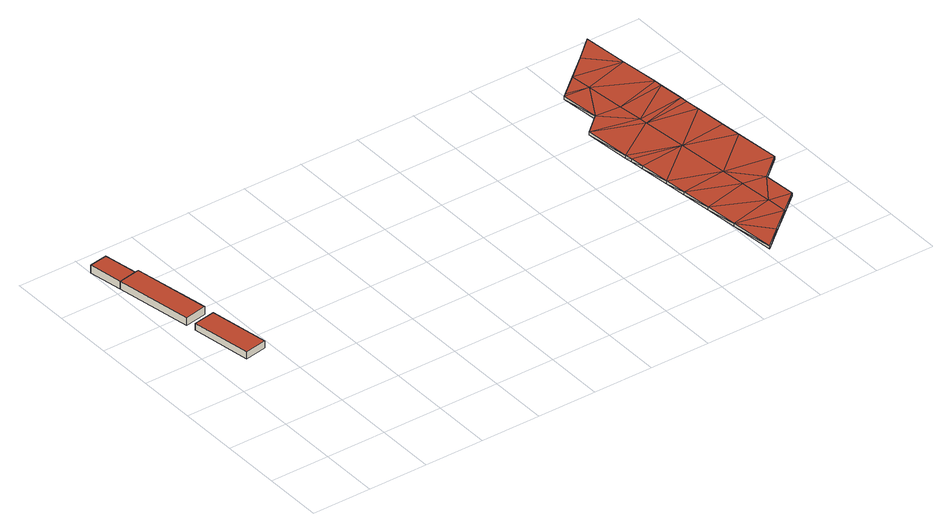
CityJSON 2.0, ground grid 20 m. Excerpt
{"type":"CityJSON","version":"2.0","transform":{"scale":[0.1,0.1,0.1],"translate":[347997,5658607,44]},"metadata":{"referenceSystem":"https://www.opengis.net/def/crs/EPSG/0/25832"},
"CityObjects":{
"building1":{"type":"Building","attributes":{"Geometrietyp2DReferenz":"3000","Gemeindeschluessel":"05162004","function":"31001_9998","roofType":"1000","measuredHeight":2.43},"geometry":[{"type":"Solid","lod":"2","boundaries":[[[[0,1,2,3]],[[4,5,1,0]],[[6,7,5,4]],[[3,2,7,6]],[[4,0,3,6]],[[1,5,7,2]]]],"semantics":{"surfaces":[{"type":"WallSurface"},{"type":"RoofSurface"},{"type":"GroundSurface"}],"values":[[0,0,0,0,1,2]]}}]},
"building2":{"type":"Building","attributes":{"Geometrietyp2DReferenz":"3000","Gemeindeschluessel":"05162004","function":"31001_9998","roofType":"1000","measuredHeight":2.68},"geometry":[{"type":"Solid","lod":"2","boundaries":[[[[8,9,10,11]],[[12,13,9,8]],[[14,15,13,12]],[[16,17,15,14]],[[11,10,17,16]],[[14,12,8,11,16]],[[9,13,15,17,10]]]],"semantics":{"surfaces":[{"type":"WallSurface"},{"type":"RoofSurface"},{"type":"GroundSurface"}],"values":[[0,0,0,0,0,1,2]]}}]},
"building3":{"type":"Building","attributes":{"Geometrietyp2DReferenz":"3000","Gemeindeschluessel":"05162004","function":"31001_9998","roofType":"1000","measuredHeight":2.66},"geometry":[{"type":"Solid","lod":"2","boundaries":[[[[18,19,20,21]],[[11,10,19,18]],[[16,17,10,11]],[[21,20,17,16]],[[11,18,21,16]],[[19,10,17,20]]]],"semantics":{"surfaces":[{"type":"WallSurface"},{"type":"RoofSurface"},{"type":"GroundSurface"}],"values":[[0,0,0,0,1,2]]}}]},
"building4":{"type":"Building","attributes":{"Geometrietyp2DReferenz":"3000","Gemeindeschluessel":"05315000","function":"53001_1800","roofType":"9999","measuredHeight":1},"geometry":[{"type":"Solid","lod":"2","boundaries":[[[[22,23,24]],[[23,25,24]],[[26,27,22]],[[27,23,22]],[[28,29,26]],[[29,27,26]],[[30,31,28]],[[31,29,28]],[[32,33,30]],[[33,31,30]],[[34,35,32]],[[35,33,32]],[[36,37,34]],[[37,35,34]],[[38,39,36]],[[39,37,36]],[[40,41,38]],[[41,39,38]],[[42,43,40]],[[43,41,40]],[[44,45,42]],[[45,43,42]],[[46,47,44]],[[47,45,44]],[[48,49,46]],[[49,47,46]],[[50,51,48]],[[51,49,48]],[[52,53,50]],[[53,51,50]],[[54,55,52]],[[55,53,52]],[[56,57,54]],[[57,55,54]],[[58,59,56]],[[59,57,56]],[[60,61,58]],[[61,59,58]],[[62,63,60]],[[63,61,60]],[[64,65,62]],[[65,63,62]],[[66,67,64]],[[67,65,64]],[[68,69,66]],[[69,67,66]],[[70,71,68]],[[71,69,68]],[[72,73,70]],[[73,71,70]],[[74,75,72]],[[75,73,72]],[[76,77,74]],[[77,75,74]],[[24,25,76]],[[25,77,76]],[[78,61,79]],[[79,61,63]],[[79,63,80]],[[80,63,65]],[[80,65,67]],[[80,67,81]],[[81,67,69]],[[81,69,71]],[[81,71,82]],[[82,71,73]],[[82,73,75]],[[75,77,83]],[[83,77,25]],[[75,83,84]],[[84,83,31]],[[75,84,82]],[[45,47,85]],[[85,47,49]],[[85,49,51]],[[53,55,57]],[[23,27,29]],[[23,29,25]],[[25,29,83]],[[83,29,31]],[[31,33,84]],[[84,33,82]],[[82,33,35]],[[82,35,81]],[[81,35,37]],[[81,37,39]],[[39,41,81]],[[81,41,80]],[[80,41,43]],[[80,43,79]],[[79,43,45]],[[79,45,78]],[[78,45,85]],[[78,85,59]],[[59,85,57]],[[57,85,51]],[[57,51,53]],[[78,59,61]],[[44,86,46]],[[86,48,46]],[[86,50,48]],[[52,56,54]],[[22,28,26]],[[22,24,28]],[[24,87,28]],[[87,30,28]],[[30,88,32]],[[88,89,32]],[[89,34,32]],[[89,90,34]],[[90,36,34]],[[90,38,36]],[[38,90,40]],[[90,91,40]],[[91,42,40]],[[91,92,42]],[[92,44,42]],[[92,93,44]],[[93,86,44]],[[93,58,86]],[[58,56,86]],[[56,50,86]],[[56,52,50]],[[93,60,58]],[[93,92,60]],[[92,62,60]],[[92,91,62]],[[91,64,62]],[[91,66,64]],[[91,90,66]],[[90,68,66]],[[90,70,68]],[[90,89,70]],[[89,72,70]],[[89,74,72]],[[74,87,76]],[[87,24,76]],[[74,88,87]],[[88,30,87]],[[74,89,88]]]],"semantics":{"surfaces":[{"type":"WallSurface"},{"type":"GroundSurface"},{"type":"RoofSurface"}],"values":[[0,0,0,0,0,0,0,0,0,0,0,0,0,0,0,0,0,0,0,0,0,0,0,0,0,0,0,0,0,0,0,0,0,0,0,0,0,0,0,0,0,0,0,0,0,0,0,0,0,0,0,0,0,0,0,0,1,1,1,1,1,1,1,1,1,1,1,1,1,1,1,1,1,1,1,1,1,1,1,1,1,1,1,1,1,1,1,1,1,1,1,1,1,1,1,1,1,1,2,2,2,2,2,2,2,2,2,2,2,2,2,2,2,2,2,2,2,2,2,2,2,2,2,2,2,2,2,2,2,2,2,2,2,2,2,2,2,2,2,2]]}}]}
},
"vertices":[
[144,737,26],[144,737,2],[71,725,2],[71,725,26],[178,537,26],[178,537,2],[104,525,26],[104,525,2],
[95,1028,29],[95,1028,2],[83,1026,2],[83,1026,29],[139,771,29],[139,771,2],[65,758,29],[65,758,2],[21,1015,29],[21,1015,2],
[63,1139,29],[63,1139,2],[2,1129,2],[2,1129,29],
[1642,64,65],[1642,64,55],[1715,123,65],[1715,123,55],[1576,8,65],[1576,8,55],[1561,158,65],[1561,158,55],[1551,268,64],[1551,268,54],[1541,369,64],[1541,369,54],[1533,442,64],[1533,442,54],[1524,543,63],[1524,543,53],[1519,589,63],[1519,589,53],[1516,614,63],[1516,614,53],[1501,768,63],[1501,768,53],[1562,821,63],[1562,821,53],[1548,950,64],[1548,950,54],[1558,958,64],[1558,958,54],[1625,1013,64],[1625,1013,54],[1699,1076,64],[1699,1076,54],[1771,1139,64],[1771,1139,54],[1787,986,64],[1787,986,54],[1802,857,64],[1802,857,54],[1804,831,63],[1804,831,53],[1813,748,63],[1813,748,53],[1815,723,63],[1815,723,53],[1820,676,63],[1820,676,53],[1830,573,63],[1830,573,53],[1837,505,63],[1837,505,53],[1853,355,64],[1853,355,54],[1775,290,64],[1775,290,54],[1785,181,64],[1785,181,54],[1647,814,53],[1656,733,53],[1659,707,53],[1675,558,53],[1691,384,54],[1709,192,55],[1699,302,54],[1633,943,54],[1633,943,64],[1709,192,65],[1699,302,64],[1691,384,64],[1675,558,63],[1659,707,63],[1656,733,63],[1647,814,63]
]}
